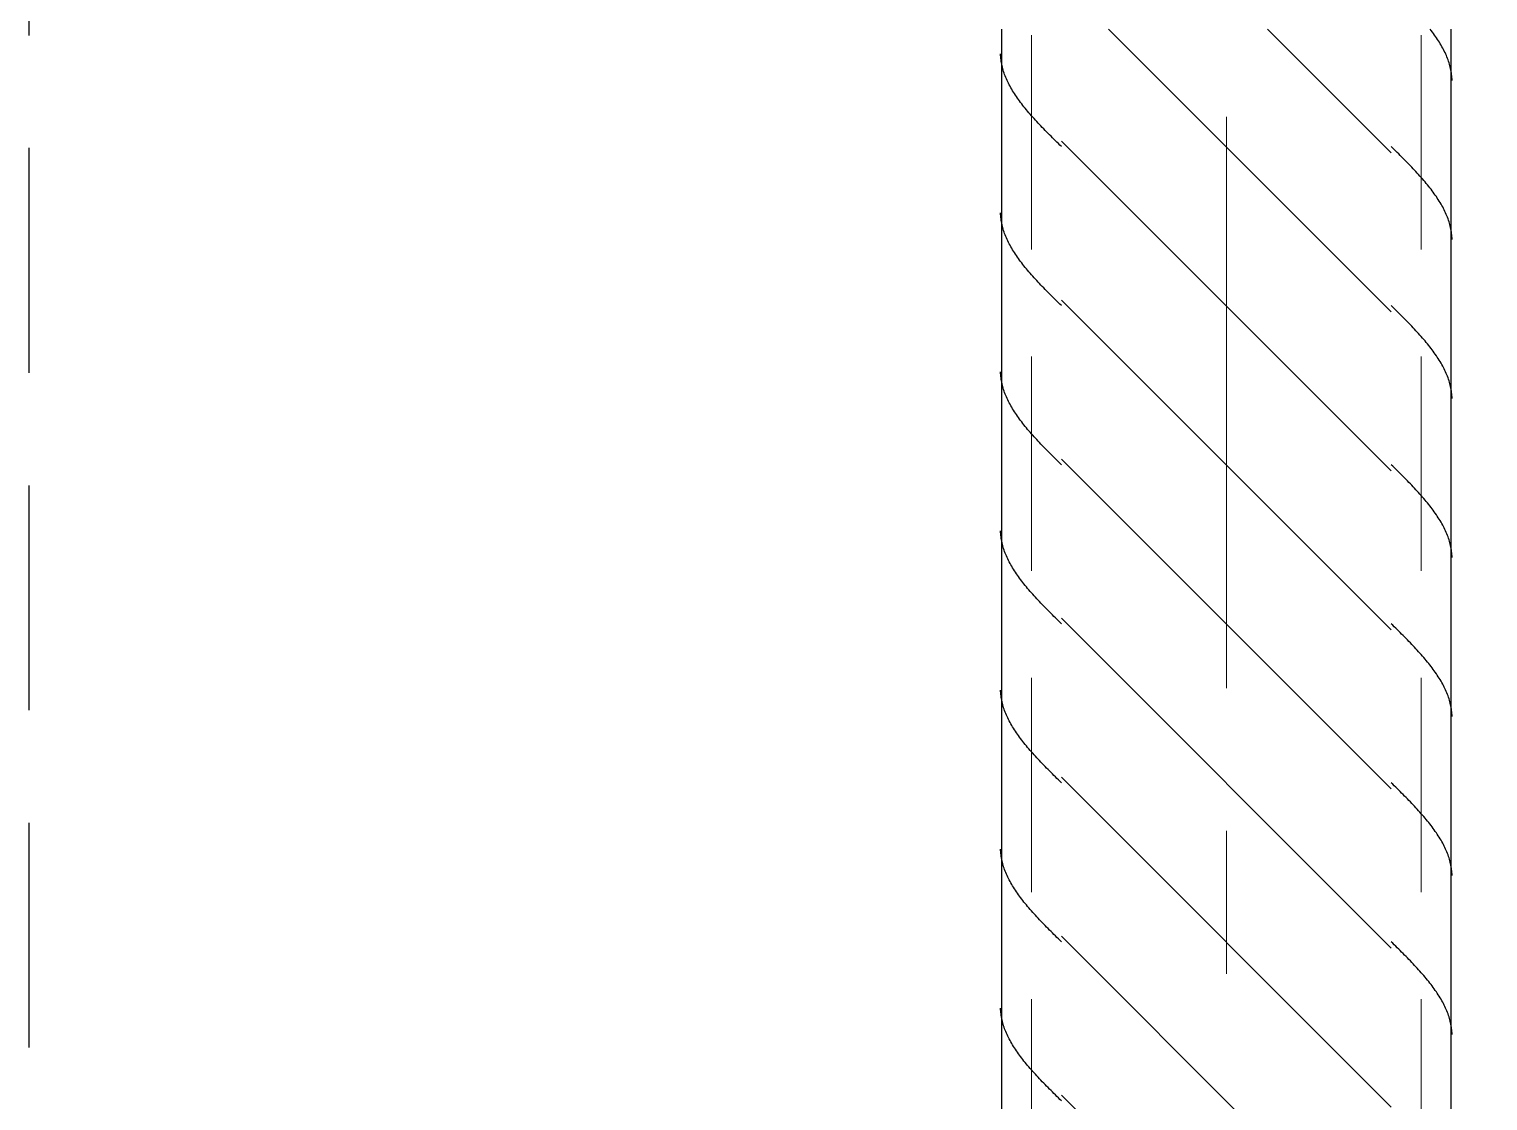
# Model space of a CAD drawing. Extents: x -58 to 5689, y 66 to 4123.
# Drawn here: x 443.3 to 540.6, y 2609 to 2680.5 of the extents above; entities that cross this region are included whole.
import ezdxf
from ezdxf.xclip import XClip

# ---------------------------------------------------------------- set-up
doc = ezdxf.new("R2010")
doc.units = 0
doc.header["$LTSCALE"] = 30
doc.header["$MEASUREMENT"] = 0
doc.header["$XCLIPFRAME"] = 0
for name, pattern in [("EJEF-F'$0$DASHED", [0.75, 0.5, -0.25]), ("EJEF-F'$0$Grid Line", [2.2225, 1.27, -0.3175, 0.3175, -0.3175]), ("EJEF-F'$0$RLE-PROYECCION", [0.71438, 0.47625, -0.23813])]:
    doc.linetypes.add(name, pattern=pattern)
doc.layers.get('0').update_dxf_attribs({"linetype": 'CONTINUOUS'})
doc.layers.add("EJEF-F'$0$CORTES", color=5, linetype='CONTINUOUS')
doc.layers.add("EJEF-F'$0$RLA-ACHURADO", color=30, linetype="EJEF-F'$0$RLE-PROYECCION", lineweight=15, transparency=0.7)
doc.layers.add("EJEF-F'$0$RLA-CONTORNO", color=30, linetype='CONTINUOUS', lineweight=25)
doc.layers.add("EJEF-F'$0$RLE-EJES-AUXILIAR", color=10, linetype="EJEF-F'$0$Grid Line", lineweight=15)

# ---------------------------------------------------------------- blocks, each defined once
blk = doc.blocks.new("EJEF-F'$0$RLA-COLUMNAS-CAJONES - P_M_ 300x300x20-306602-EJE F-F_")
at = {"layer": "EJEF-F'$0$RLA-ACHURADO"}
for p, q in [((-1629.816, -3.73), (-1629.816, 311)), ((-1603.816, -3.73), (-1603.816, 311))]:
    blk.add_line(p, q, dxfattribs=at)
blk = doc.blocks.new("EJEF-F'$0$FP_1-EJE F-F_")
at = {"layer": "EJEF-F'$0$RLA-CONTORNO"}
for p, q in [((-1603.146, 310.903), (-1603.222, 311)), ((-1603.073, 310.805), (-1603.146, 310.903)), ((-1603.001, 310.708), (-1603.073, 310.805)), ((-1602.93, 310.61), (-1603.001, 310.708)), ((-1602.862, 310.513), (-1602.93, 310.61)), ((-1602.795, 310.415), (-1602.862, 310.513)), ((-1602.73, 310.318), (-1602.795, 310.415)), ((-1601.816, 34.771), (-1601.816, 311)), ((-1602.666, 310.22), (-1602.73, 310.318)), ((-1602.605, 310.123), (-1602.666, 310.22)), ((-1602.545, 310.025), (-1602.605, 310.123)), ((-1602.488, 309.928), (-1602.545, 310.025)), ((-1602.432, 309.83), (-1602.488, 309.928)), ((-1602.379, 309.733), (-1602.432, 309.83)), ((-1602.327, 309.635), (-1602.379, 309.733)), ((-1602.278, 309.538), (-1602.327, 309.635)), ((-1602.23, 309.44), (-1602.278, 309.538)), ((-1602.185, 309.343), (-1602.23, 309.44)), ((-1602.142, 309.245), (-1602.185, 309.343)), ((-1602.101, 309.148), (-1602.142, 309.245)), ((-1602.062, 309.051), (-1602.101, 309.148)), ((-1602.026, 308.953), (-1602.062, 309.051)), ((-1601.992, 308.856), (-1602.026, 308.953)), ((-1601.96, 308.758), (-1601.992, 308.856)), ((-1601.93, 308.661), (-1601.96, 308.758)), ((-1601.903, 308.563), (-1601.93, 308.661)), ((-1601.878, 308.466), (-1601.903, 308.563)), ((-1601.855, 308.368), (-1601.878, 308.466)), ((-1601.835, 308.271), (-1601.855, 308.368)), ((-1601.817, 308.173), (-1601.835, 308.271)), ((-1601.801, 308.076), (-1601.817, 308.173)), ((-1601.788, 307.978), (-1601.801, 308.076)), ((-1601.777, 307.881), (-1601.788, 307.978)), ((-1601.769, 307.783), (-1601.777, 307.881)), ((-1601.763, 307.686), (-1601.769, 307.783)), ((-1601.759, 307.588), (-1601.763, 307.686)), ((-1605.716, 303.069), (-1605.816, 303.168)), ((-1605.617, 302.971), (-1605.716, 303.069)), ((-1605.517, 302.873), (-1605.617, 302.971)), ((-1605.418, 302.775), (-1605.517, 302.873)), ((-1605.319, 302.677), (-1605.418, 302.775)), ((-1605.22, 302.578), (-1605.319, 302.677)), ((-1605.122, 302.48), (-1605.22, 302.578)), ((-1605.024, 302.382), (-1605.122, 302.48)), ((-1604.927, 302.284), (-1605.024, 302.382)), ((-1604.83, 302.186), (-1604.927, 302.284)), ((-1604.734, 302.088), (-1604.83, 302.186)), ((-1604.638, 301.989), (-1604.734, 302.088)), ((-1604.543, 301.891), (-1604.638, 301.989)), ((-1604.449, 301.793), (-1604.543, 301.891)), ((-1604.355, 301.695), (-1604.449, 301.793)), ((-1604.263, 301.597), (-1604.355, 301.695)), ((-1604.171, 301.499), (-1604.263, 301.597)), ((-1604.081, 301.4), (-1604.171, 301.499)), ((-1603.991, 301.302), (-1604.081, 301.4)), ((-1603.903, 301.204), (-1603.991, 301.302)), ((-1603.816, 301.106), (-1603.903, 301.204)), ((-1603.73, 301.008), (-1603.816, 301.106)), ((-1603.645, 300.91), (-1603.73, 301.008)), ((-1603.561, 300.811), (-1603.645, 300.91)), ((-1603.479, 300.713), (-1603.561, 300.811)), ((-1603.398, 300.615), (-1603.479, 300.713)), ((-1603.319, 300.517), (-1603.398, 300.615)), ((-1603.241, 300.419), (-1603.319, 300.517)), ((-1603.165, 300.32), (-1603.241, 300.419)), ((-1603.091, 300.222), (-1603.165, 300.32)), ((-1603.018, 300.124), (-1603.091, 300.222)), ((-1602.946, 300.026), (-1603.018, 300.124)), ((-1602.877, 299.928), (-1602.946, 300.026)), ((-1602.809, 299.83), (-1602.877, 299.928)), ((-1602.743, 299.731), (-1602.809, 299.83)), ((-1602.679, 299.633), (-1602.743, 299.731)), ((-1602.617, 299.535), (-1602.679, 299.633)), ((-1602.556, 299.437), (-1602.617, 299.535)), ((-1602.498, 299.339), (-1602.556, 299.437)), ((-1602.442, 299.241), (-1602.498, 299.339)), ((-1602.387, 299.142), (-1602.442, 299.241)), ((-1602.335, 299.044), (-1602.387, 299.142)), ((-1602.285, 298.946), (-1602.335, 299.044)), ((-1602.237, 298.848), (-1602.285, 298.946)), ((-1602.191, 298.75), (-1602.237, 298.848)), ((-1602.147, 298.651), (-1602.191, 298.75)), ((-1602.106, 298.553), (-1602.147, 298.651)), ((-1602.067, 298.455), (-1602.106, 298.553)), ((-1602.03, 298.357), (-1602.067, 298.455)), ((-1601.995, 298.259), (-1602.03, 298.357)), ((-1601.963, 298.161), (-1601.995, 298.259)), ((-1601.932, 298.062), (-1601.963, 298.161)), ((-1601.905, 297.964), (-1601.932, 298.062)), ((-1601.879, 297.866), (-1601.905, 297.964)), ((-1601.856, 297.768), (-1601.879, 297.866)), ((-1601.836, 297.67), (-1601.856, 297.768)), ((-1601.817, 297.572), (-1601.836, 297.67)), ((-1601.802, 297.473), (-1601.817, 297.572)), ((-1601.788, 297.375), (-1601.802, 297.473)), ((-1601.777, 297.277), (-1601.788, 297.375)), ((-1601.769, 297.179), (-1601.777, 297.277)), ((-1601.763, 297.081), (-1601.769, 297.179)), ((-1601.759, 296.983), (-1601.763, 297.081)), ((-1605.716, 292.463), (-1605.816, 292.561)), ((-1605.617, 292.365), (-1605.716, 292.463)), ((-1605.517, 292.266), (-1605.617, 292.365)), ((-1605.418, 292.168), (-1605.517, 292.266)), ((-1605.319, 292.07), (-1605.418, 292.168)), ((-1605.22, 291.972), (-1605.319, 292.07)), ((-1605.122, 291.874), (-1605.22, 291.972)), ((-1605.024, 291.776), (-1605.122, 291.874)), ((-1604.927, 291.677), (-1605.024, 291.776)), ((-1604.83, 291.579), (-1604.927, 291.677)), ((-1604.734, 291.481), (-1604.83, 291.579)), ((-1604.638, 291.383), (-1604.734, 291.481)), ((-1604.543, 291.285), (-1604.638, 291.383)), ((-1604.449, 291.186), (-1604.543, 291.285)), ((-1604.355, 291.088), (-1604.449, 291.186)), ((-1604.263, 290.99), (-1604.355, 291.088)), ((-1604.171, 290.892), (-1604.263, 290.99)), ((-1604.081, 290.794), (-1604.171, 290.892)), ((-1603.991, 290.696), (-1604.081, 290.794)), ((-1603.903, 290.597), (-1603.991, 290.696)), ((-1603.816, 290.499), (-1603.903, 290.597)), ((-1603.73, 290.401), (-1603.816, 290.499)), ((-1603.645, 290.303), (-1603.73, 290.401)), ((-1603.561, 290.205), (-1603.645, 290.303)), ((-1603.479, 290.107), (-1603.561, 290.205)), ((-1603.398, 290.008), (-1603.479, 290.107)), ((-1603.319, 289.91), (-1603.398, 290.008)), ((-1603.241, 289.812), (-1603.319, 289.91)), ((-1603.165, 289.714), (-1603.241, 289.812)), ((-1603.091, 289.616), (-1603.165, 289.714)), ((-1603.018, 289.518), (-1603.091, 289.616)), ((-1602.946, 289.419), (-1603.018, 289.518)), ((-1602.877, 289.321), (-1602.946, 289.419)), ((-1602.809, 289.223), (-1602.877, 289.321)), ((-1602.743, 289.125), (-1602.809, 289.223)), ((-1602.679, 289.027), (-1602.743, 289.125)), ((-1602.617, 288.928), (-1602.679, 289.027)), ((-1602.556, 288.83), (-1602.617, 288.928)), ((-1602.498, 288.732), (-1602.556, 288.83)), ((-1602.442, 288.634), (-1602.498, 288.732)), ((-1602.387, 288.536), (-1602.442, 288.634)), ((-1602.335, 288.438), (-1602.387, 288.536)), ((-1602.285, 288.339), (-1602.335, 288.438)), ((-1602.237, 288.241), (-1602.285, 288.339)), ((-1602.191, 288.143), (-1602.237, 288.241)), ((-1602.147, 288.045), (-1602.191, 288.143)), ((-1602.106, 287.947), (-1602.147, 288.045)), ((-1602.067, 287.849), (-1602.106, 287.947)), ((-1602.03, 287.75), (-1602.067, 287.849)), ((-1601.995, 287.652), (-1602.03, 287.75)), ((-1601.963, 287.554), (-1601.995, 287.652)), ((-1601.932, 287.456), (-1601.963, 287.554)), ((-1601.905, 287.358), (-1601.932, 287.456)), ((-1601.879, 287.259), (-1601.905, 287.358)), ((-1601.856, 287.161), (-1601.879, 287.259)), ((-1601.836, 287.063), (-1601.856, 287.161)), ((-1601.817, 286.965), (-1601.836, 287.063)), ((-1601.802, 286.867), (-1601.817, 286.965)), ((-1601.788, 286.769), (-1601.802, 286.867)), ((-1601.777, 286.67), (-1601.788, 286.769)), ((-1601.769, 286.572), (-1601.777, 286.67)), ((-1601.763, 286.474), (-1601.769, 286.572)), ((-1601.759, 286.376), (-1601.763, 286.474)), ((-1605.716, 281.856), (-1605.816, 281.954)), ((-1605.617, 281.758), (-1605.716, 281.856)), ((-1605.517, 281.66), (-1605.617, 281.758)), ((-1605.418, 281.562), (-1605.517, 281.66)), ((-1605.319, 281.463), (-1605.418, 281.562)), ((-1605.22, 281.365), (-1605.319, 281.463)), ((-1605.122, 281.267), (-1605.22, 281.365)), ((-1605.024, 281.169), (-1605.122, 281.267)), ((-1604.927, 281.071), (-1605.024, 281.169)), ((-1604.83, 280.973), (-1604.927, 281.071)), ((-1604.734, 280.874), (-1604.83, 280.973)), ((-1604.638, 280.776), (-1604.734, 280.874)), ((-1604.543, 280.678), (-1604.638, 280.776)), ((-1604.449, 280.58), (-1604.543, 280.678)), ((-1604.355, 280.482), (-1604.449, 280.58)), ((-1604.263, 280.384), (-1604.355, 280.482)), ((-1604.171, 280.285), (-1604.263, 280.384)), ((-1604.081, 280.187), (-1604.171, 280.285)), ((-1603.991, 280.089), (-1604.081, 280.187)), ((-1603.903, 279.991), (-1603.991, 280.089)), ((-1603.816, 279.893), (-1603.903, 279.991)), ((-1603.73, 279.794), (-1603.816, 279.893)), ((-1603.645, 279.696), (-1603.73, 279.794)), ((-1603.561, 279.598), (-1603.645, 279.696)), ((-1603.479, 279.5), (-1603.561, 279.598)), ((-1603.398, 279.402), (-1603.479, 279.5)), ((-1603.319, 279.304), (-1603.398, 279.402)), ((-1603.241, 279.205), (-1603.319, 279.304)), ((-1603.165, 279.107), (-1603.241, 279.205)), ((-1603.091, 279.009), (-1603.165, 279.107)), ((-1603.018, 278.911), (-1603.091, 279.009)), ((-1602.946, 278.813), (-1603.018, 278.911)), ((-1602.877, 278.715), (-1602.946, 278.813)), ((-1602.809, 278.616), (-1602.877, 278.715)), ((-1602.743, 278.518), (-1602.809, 278.616)), ((-1602.679, 278.42), (-1602.743, 278.518)), ((-1602.617, 278.322), (-1602.679, 278.42)), ((-1602.556, 278.224), (-1602.617, 278.322)), ((-1602.498, 278.126), (-1602.556, 278.224)), ((-1602.442, 278.027), (-1602.498, 278.126)), ((-1602.387, 277.929), (-1602.442, 278.027)), ((-1602.335, 277.831), (-1602.387, 277.929)), ((-1602.285, 277.733), (-1602.335, 277.831)), ((-1602.237, 277.635), (-1602.285, 277.733)), ((-1602.191, 277.536), (-1602.237, 277.635)), ((-1602.147, 277.438), (-1602.191, 277.536)), ((-1602.106, 277.34), (-1602.147, 277.438)), ((-1602.067, 277.242), (-1602.106, 277.34)), ((-1602.03, 277.144), (-1602.067, 277.242)), ((-1601.995, 277.046), (-1602.03, 277.144)), ((-1601.963, 276.947), (-1601.995, 277.046)), ((-1601.932, 276.849), (-1601.963, 276.947)), ((-1601.905, 276.751), (-1601.932, 276.849)), ((-1601.879, 276.653), (-1601.905, 276.751)), ((-1601.856, 276.555), (-1601.879, 276.653)), ((-1601.836, 276.457), (-1601.856, 276.555)), ((-1601.817, 276.358), (-1601.836, 276.457)), ((-1601.802, 276.26), (-1601.817, 276.358)), ((-1601.788, 276.162), (-1601.802, 276.26)), ((-1601.777, 276.064), (-1601.788, 276.162)), ((-1601.769, 275.966), (-1601.777, 276.064)), ((-1601.763, 275.867), (-1601.769, 275.966)), ((-1601.759, 275.769), (-1601.763, 275.867)), ((-1605.716, 271.25), (-1605.816, 271.348)), ((-1605.617, 271.151), (-1605.716, 271.25)), ((-1605.517, 271.053), (-1605.617, 271.151)), ((-1605.418, 270.955), (-1605.517, 271.053)), ((-1605.319, 270.857), (-1605.418, 270.955)), ((-1605.22, 270.759), (-1605.319, 270.857)), ((-1605.122, 270.661), (-1605.22, 270.759)), ((-1605.024, 270.562), (-1605.122, 270.661)), ((-1604.927, 270.464), (-1605.024, 270.562)), ((-1604.83, 270.366), (-1604.927, 270.464)), ((-1604.734, 270.268), (-1604.83, 270.366)), ((-1604.638, 270.17), (-1604.734, 270.268)), ((-1604.543, 270.071), (-1604.638, 270.17)), ((-1604.449, 269.973), (-1604.543, 270.071)), ((-1604.355, 269.875), (-1604.449, 269.973)), ((-1604.263, 269.777), (-1604.355, 269.875)), ((-1604.171, 269.679), (-1604.263, 269.777)), ((-1604.081, 269.581), (-1604.171, 269.679)), ((-1603.991, 269.482), (-1604.081, 269.581)), ((-1603.903, 269.384), (-1603.991, 269.482)), ((-1603.816, 269.286), (-1603.903, 269.384)), ((-1603.73, 269.188), (-1603.816, 269.286)), ((-1603.645, 269.09), (-1603.73, 269.188)), ((-1603.561, 268.992), (-1603.645, 269.09)), ((-1603.479, 268.893), (-1603.561, 268.992)), ((-1603.398, 268.795), (-1603.479, 268.893)), ((-1603.319, 268.697), (-1603.398, 268.795)), ((-1603.241, 268.599), (-1603.319, 268.697)), ((-1603.165, 268.501), (-1603.241, 268.599)), ((-1603.091, 268.402), (-1603.165, 268.501)), ((-1603.018, 268.304), (-1603.091, 268.402)), ((-1602.946, 268.206), (-1603.018, 268.304)), ((-1602.877, 268.108), (-1602.946, 268.206)), ((-1602.809, 268.01), (-1602.877, 268.108)), ((-1602.743, 267.912), (-1602.809, 268.01)), ((-1602.679, 267.813), (-1602.743, 267.912)), ((-1602.617, 267.715), (-1602.679, 267.813)), ((-1602.556, 267.617), (-1602.617, 267.715)), ((-1602.498, 267.519), (-1602.556, 267.617)), ((-1602.442, 267.421), (-1602.498, 267.519)), ((-1602.387, 267.323), (-1602.442, 267.421)), ((-1602.335, 267.224), (-1602.387, 267.323)), ((-1602.285, 267.126), (-1602.335, 267.224)), ((-1602.237, 267.028), (-1602.285, 267.126)), ((-1602.191, 266.93), (-1602.237, 267.028)), ((-1602.147, 266.832), (-1602.191, 266.93)), ((-1602.106, 266.734), (-1602.147, 266.832)), ((-1602.067, 266.635), (-1602.106, 266.734)), ((-1602.03, 266.537), (-1602.067, 266.635)), ((-1601.995, 266.439), (-1602.03, 266.537)), ((-1601.963, 266.341), (-1601.995, 266.439)), ((-1601.932, 266.243), (-1601.963, 266.341)), ((-1601.905, 266.144), (-1601.932, 266.243)), ((-1601.879, 266.046), (-1601.905, 266.144)), ((-1601.856, 265.948), (-1601.879, 266.046)), ((-1601.836, 265.85), (-1601.856, 265.948)), ((-1601.817, 265.752), (-1601.836, 265.85)), ((-1601.802, 265.654), (-1601.817, 265.752)), ((-1601.788, 265.555), (-1601.802, 265.654)), ((-1601.777, 265.457), (-1601.788, 265.555)), ((-1601.769, 265.359), (-1601.777, 265.457)), ((-1601.763, 265.261), (-1601.769, 265.359)), ((-1601.759, 265.163), (-1601.763, 265.261)), ((-1605.716, 260.643), (-1605.816, 260.741)), ((-1605.617, 260.545), (-1605.716, 260.643)), ((-1605.517, 260.447), (-1605.617, 260.545)), ((-1605.418, 260.348), (-1605.517, 260.447)), ((-1605.319, 260.25), (-1605.418, 260.348)), ((-1605.22, 260.152), (-1605.319, 260.25)), ((-1605.122, 260.054), (-1605.22, 260.152)), ((-1605.024, 259.956), (-1605.122, 260.054)), ((-1604.927, 259.858), (-1605.024, 259.956)), ((-1604.83, 259.759), (-1604.927, 259.858)), ((-1604.734, 259.661), (-1604.83, 259.759)), ((-1604.638, 259.563), (-1604.734, 259.661)), ((-1604.543, 259.465), (-1604.638, 259.563)), ((-1604.449, 259.367), (-1604.543, 259.465)), ((-1604.355, 259.269), (-1604.449, 259.367)), ((-1604.263, 259.17), (-1604.355, 259.269)), ((-1604.171, 259.072), (-1604.263, 259.17)), ((-1604.081, 258.974), (-1604.171, 259.072)), ((-1603.991, 258.876), (-1604.081, 258.974)), ((-1603.903, 258.778), (-1603.991, 258.876)), ((-1603.816, 258.679), (-1603.903, 258.778)), ((-1603.73, 258.581), (-1603.816, 258.679)), ((-1603.645, 258.483), (-1603.73, 258.581)), ((-1603.561, 258.385), (-1603.645, 258.483)), ((-1603.479, 258.287), (-1603.561, 258.385)), ((-1603.398, 258.189), (-1603.479, 258.287)), ((-1603.319, 258.09), (-1603.398, 258.189)), ((-1603.241, 257.992), (-1603.319, 258.09)), ((-1603.165, 257.894), (-1603.241, 257.992)), ((-1603.091, 257.796), (-1603.165, 257.894)), ((-1603.018, 257.698), (-1603.091, 257.796)), ((-1602.946, 257.6), (-1603.018, 257.698)), ((-1602.877, 257.501), (-1602.946, 257.6)), ((-1602.809, 257.403), (-1602.877, 257.501)), ((-1602.743, 257.305), (-1602.809, 257.403)), ((-1602.679, 257.207), (-1602.743, 257.305)), ((-1602.617, 257.109), (-1602.679, 257.207)), ((-1602.556, 257.01), (-1602.617, 257.109)), ((-1602.498, 256.912), (-1602.556, 257.01)), ((-1602.442, 256.814), (-1602.498, 256.912)), ((-1602.387, 256.716), (-1602.442, 256.814)), ((-1602.335, 256.618), (-1602.387, 256.716)), ((-1602.285, 256.52), (-1602.335, 256.618)), ((-1602.237, 256.421), (-1602.285, 256.52)), ((-1602.191, 256.323), (-1602.237, 256.421)), ((-1602.147, 256.225), (-1602.191, 256.323)), ((-1602.106, 256.127), (-1602.147, 256.225)), ((-1602.067, 256.029), (-1602.106, 256.127)), ((-1602.03, 255.931), (-1602.067, 256.029)), ((-1601.995, 255.832), (-1602.03, 255.931)), ((-1601.963, 255.734), (-1601.995, 255.832)), ((-1601.932, 255.636), (-1601.963, 255.734)), ((-1601.905, 255.538), (-1601.932, 255.636)), ((-1601.879, 255.44), (-1601.905, 255.538)), ((-1601.856, 255.342), (-1601.879, 255.44)), ((-1601.836, 255.243), (-1601.856, 255.342)), ((-1601.817, 255.145), (-1601.836, 255.243)), ((-1601.802, 255.047), (-1601.817, 255.145)), ((-1601.788, 254.949), (-1601.802, 255.047)), ((-1601.777, 254.851), (-1601.788, 254.949)), ((-1601.769, 254.752), (-1601.777, 254.851)), ((-1601.763, 254.654), (-1601.769, 254.752)), ((-1601.759, 254.556), (-1601.763, 254.654)), ((-1605.716, 250.036), (-1605.816, 250.135)), ((-1605.617, 249.938), (-1605.716, 250.036)), ((-1605.517, 249.84), (-1605.617, 249.938)), ((-1605.418, 249.742), (-1605.517, 249.84)), ((-1605.319, 249.644), (-1605.418, 249.742)), ((-1605.22, 249.545), (-1605.319, 249.644)), ((-1605.122, 249.447), (-1605.22, 249.545)), ((-1605.024, 249.349), (-1605.122, 249.447)), ((-1604.927, 249.251), (-1605.024, 249.349)), ((-1604.83, 249.153), (-1604.927, 249.251)), ((-1604.734, 249.055), (-1604.83, 249.153)), ((-1604.638, 248.956), (-1604.734, 249.055)), ((-1604.543, 248.858), (-1604.638, 248.956)), ((-1604.449, 248.76), (-1604.543, 248.858)), ((-1604.355, 248.662), (-1604.449, 248.76)), ((-1604.263, 248.564), (-1604.355, 248.662)), ((-1604.171, 248.466), (-1604.263, 248.564)), ((-1604.081, 248.367), (-1604.171, 248.466)), ((-1603.991, 248.269), (-1604.081, 248.367)), ((-1603.903, 248.171), (-1603.991, 248.269)), ((-1603.816, 248.073), (-1603.903, 248.171)), ((-1603.73, 247.975), (-1603.816, 248.073)), ((-1603.645, 247.877), (-1603.73, 247.975)), ((-1603.561, 247.778), (-1603.645, 247.877)), ((-1603.479, 247.68), (-1603.561, 247.778)), ((-1603.398, 247.582), (-1603.479, 247.68)), ((-1603.319, 247.484), (-1603.398, 247.582)), ((-1603.241, 247.386), (-1603.319, 247.484)), ((-1603.165, 247.287), (-1603.241, 247.386)), ((-1603.091, 247.189), (-1603.165, 247.287)), ((-1603.018, 247.091), (-1603.091, 247.189)), ((-1602.946, 246.993), (-1603.018, 247.091)), ((-1602.877, 246.895), (-1602.946, 246.993)), ((-1602.809, 246.797), (-1602.877, 246.895)), ((-1602.743, 246.698), (-1602.809, 246.797)), ((-1602.679, 246.6), (-1602.743, 246.698)), ((-1602.617, 246.502), (-1602.679, 246.6)), ((-1602.556, 246.404), (-1602.617, 246.502)), ((-1602.498, 246.306), (-1602.556, 246.404)), ((-1602.442, 246.208), (-1602.498, 246.306)), ((-1602.387, 246.109), (-1602.442, 246.208)), ((-1602.335, 246.011), (-1602.387, 246.109)), ((-1602.285, 245.913), (-1602.335, 246.011)), ((-1602.237, 245.815), (-1602.285, 245.913)), ((-1602.191, 245.717), (-1602.237, 245.815)), ((-1602.147, 245.618), (-1602.191, 245.717)), ((-1602.106, 245.52), (-1602.147, 245.618)), ((-1602.067, 245.422), (-1602.106, 245.52)), ((-1602.03, 245.324), (-1602.067, 245.422)), ((-1601.995, 245.226), (-1602.03, 245.324)), ((-1601.963, 245.128), (-1601.995, 245.226)), ((-1601.932, 245.029), (-1601.963, 245.128)), ((-1601.905, 244.931), (-1601.932, 245.029)), ((-1601.879, 244.833), (-1601.905, 244.931)), ((-1601.856, 244.735), (-1601.879, 244.833)), ((-1601.836, 244.637), (-1601.856, 244.735)), ((-1601.817, 244.539), (-1601.836, 244.637)), ((-1601.802, 244.44), (-1601.817, 244.539)), ((-1601.788, 244.342), (-1601.802, 244.44)), ((-1601.777, 244.244), (-1601.788, 244.342)), ((-1601.769, 244.146), (-1601.777, 244.244)), ((-1601.763, 244.048), (-1601.769, 244.146)), ((-1601.759, 243.95), (-1601.763, 244.048))]:
    blk.add_line(p, q, dxfattribs=at)
blk = doc.blocks.new("EJEF-F'$0$FP_2-EJE F-F_")
at = {"layer": "EJEF-F'$0$RLA-CONTORNO"}
for p, q in [((-1631.816, 311), (-1631.816, -3.73)), ((-1631.869, 309.255), (-1631.873, 309.353)), ((-1631.863, 309.157), (-1631.869, 309.255)), ((-1631.855, 309.059), (-1631.863, 309.157)), ((-1631.844, 308.961), (-1631.855, 309.059)), ((-1631.83, 308.862), (-1631.844, 308.961)), ((-1631.814, 308.764), (-1631.83, 308.862)), ((-1631.796, 308.666), (-1631.814, 308.764)), ((-1631.776, 308.568), (-1631.796, 308.666)), ((-1631.753, 308.47), (-1631.776, 308.568)), ((-1631.727, 308.372), (-1631.753, 308.47)), ((-1631.699, 308.273), (-1631.727, 308.372)), ((-1631.669, 308.175), (-1631.699, 308.273)), ((-1631.637, 308.077), (-1631.669, 308.175)), ((-1631.602, 307.979), (-1631.637, 308.077)), ((-1631.565, 307.881), (-1631.602, 307.979)), ((-1631.526, 307.783), (-1631.565, 307.881)), ((-1631.485, 307.684), (-1631.526, 307.783)), ((-1631.441, 307.586), (-1631.485, 307.684)), ((-1631.395, 307.488), (-1631.441, 307.586)), ((-1631.347, 307.39), (-1631.395, 307.488)), ((-1631.297, 307.292), (-1631.347, 307.39)), ((-1631.245, 307.194), (-1631.297, 307.292)), ((-1631.19, 307.095), (-1631.245, 307.194)), ((-1631.134, 306.997), (-1631.19, 307.095)), ((-1631.076, 306.899), (-1631.134, 306.997)), ((-1631.015, 306.801), (-1631.076, 306.899)), ((-1630.953, 306.703), (-1631.015, 306.801)), ((-1630.889, 306.604), (-1630.953, 306.703)), ((-1630.823, 306.506), (-1630.889, 306.604)), ((-1630.755, 306.408), (-1630.823, 306.506)), ((-1630.686, 306.31), (-1630.755, 306.408)), ((-1630.614, 306.212), (-1630.686, 306.31)), ((-1630.541, 306.114), (-1630.614, 306.212)), ((-1630.467, 306.015), (-1630.541, 306.114)), ((-1630.39, 305.917), (-1630.467, 306.015)), ((-1630.313, 305.819), (-1630.39, 305.917)), ((-1630.233, 305.721), (-1630.313, 305.819)), ((-1630.153, 305.623), (-1630.233, 305.721)), ((-1630.071, 305.525), (-1630.153, 305.623)), ((-1629.987, 305.426), (-1630.071, 305.525)), ((-1629.902, 305.328), (-1629.987, 305.426)), ((-1629.816, 305.23), (-1629.902, 305.328)), ((-1629.729, 305.132), (-1629.816, 305.23)), ((-1629.641, 305.034), (-1629.729, 305.132)), ((-1629.551, 304.936), (-1629.641, 305.034)), ((-1629.46, 304.837), (-1629.551, 304.936)), ((-1629.369, 304.739), (-1629.46, 304.837)), ((-1629.276, 304.641), (-1629.369, 304.739)), ((-1629.183, 304.543), (-1629.276, 304.641)), ((-1629.089, 304.445), (-1629.183, 304.543)), ((-1628.994, 304.346), (-1629.089, 304.445)), ((-1628.898, 304.248), (-1628.994, 304.346)), ((-1628.802, 304.15), (-1628.898, 304.248)), ((-1628.705, 304.052), (-1628.802, 304.15)), ((-1628.608, 303.954), (-1628.705, 304.052)), ((-1628.51, 303.856), (-1628.608, 303.954)), ((-1628.411, 303.757), (-1628.51, 303.856)), ((-1628.313, 303.659), (-1628.411, 303.757)), ((-1628.214, 303.561), (-1628.313, 303.659)), ((-1628.114, 303.463), (-1628.214, 303.561)), ((-1628.015, 303.365), (-1628.114, 303.463)), ((-1627.916, 303.267), (-1628.015, 303.365)), ((-1627.816, 303.168), (-1627.916, 303.267)), ((-1631.869, 298.649), (-1631.873, 298.747)), ((-1631.863, 298.55), (-1631.869, 298.649)), ((-1631.855, 298.452), (-1631.863, 298.55)), ((-1631.844, 298.354), (-1631.855, 298.452)), ((-1631.83, 298.256), (-1631.844, 298.354)), ((-1631.814, 298.158), (-1631.83, 298.256)), ((-1631.796, 298.06), (-1631.814, 298.158)), ((-1631.776, 297.961), (-1631.796, 298.06)), ((-1631.753, 297.863), (-1631.776, 297.961)), ((-1631.727, 297.765), (-1631.753, 297.863)), ((-1631.699, 297.667), (-1631.727, 297.765)), ((-1631.669, 297.569), (-1631.699, 297.667)), ((-1631.637, 297.47), (-1631.669, 297.569)), ((-1631.602, 297.372), (-1631.637, 297.47)), ((-1631.565, 297.274), (-1631.602, 297.372)), ((-1631.526, 297.176), (-1631.565, 297.274)), ((-1631.485, 297.078), (-1631.526, 297.176)), ((-1631.441, 296.98), (-1631.485, 297.078)), ((-1631.395, 296.881), (-1631.441, 296.98)), ((-1631.347, 296.783), (-1631.395, 296.881)), ((-1631.297, 296.685), (-1631.347, 296.783)), ((-1631.245, 296.587), (-1631.297, 296.685)), ((-1631.19, 296.489), (-1631.245, 296.587)), ((-1631.134, 296.391), (-1631.19, 296.489)), ((-1631.076, 296.292), (-1631.134, 296.391)), ((-1631.015, 296.194), (-1631.076, 296.292)), ((-1630.953, 296.096), (-1631.015, 296.194)), ((-1630.889, 295.998), (-1630.953, 296.096)), ((-1630.823, 295.9), (-1630.889, 295.998)), ((-1630.755, 295.802), (-1630.823, 295.9)), ((-1630.686, 295.703), (-1630.755, 295.802)), ((-1630.614, 295.605), (-1630.686, 295.703)), ((-1630.541, 295.507), (-1630.614, 295.605)), ((-1630.467, 295.409), (-1630.541, 295.507)), ((-1630.39, 295.311), (-1630.467, 295.409)), ((-1630.313, 295.212), (-1630.39, 295.311)), ((-1630.233, 295.114), (-1630.313, 295.212)), ((-1630.153, 295.016), (-1630.233, 295.114)), ((-1630.071, 294.918), (-1630.153, 295.016)), ((-1629.987, 294.82), (-1630.071, 294.918)), ((-1629.902, 294.722), (-1629.987, 294.82)), ((-1629.816, 294.623), (-1629.902, 294.722)), ((-1629.729, 294.525), (-1629.816, 294.623)), ((-1629.641, 294.427), (-1629.729, 294.525)), ((-1629.551, 294.329), (-1629.641, 294.427)), ((-1629.46, 294.231), (-1629.551, 294.329)), ((-1629.369, 294.133), (-1629.46, 294.231)), ((-1629.276, 294.034), (-1629.369, 294.133)), ((-1629.183, 293.936), (-1629.276, 294.034)), ((-1629.089, 293.838), (-1629.183, 293.936)), ((-1628.994, 293.74), (-1629.089, 293.838)), ((-1628.898, 293.642), (-1628.994, 293.74)), ((-1628.802, 293.544), (-1628.898, 293.642)), ((-1628.705, 293.445), (-1628.802, 293.544)), ((-1628.608, 293.347), (-1628.705, 293.445)), ((-1628.51, 293.249), (-1628.608, 293.347)), ((-1628.411, 293.151), (-1628.51, 293.249)), ((-1628.313, 293.053), (-1628.411, 293.151)), ((-1628.214, 292.954), (-1628.313, 293.053)), ((-1628.114, 292.856), (-1628.214, 292.954)), ((-1628.015, 292.758), (-1628.114, 292.856)), ((-1627.916, 292.66), (-1628.015, 292.758)), ((-1627.816, 292.562), (-1627.916, 292.66)), ((-1631.869, 288.042), (-1631.873, 288.14)), ((-1631.863, 287.944), (-1631.869, 288.042)), ((-1631.855, 287.846), (-1631.863, 287.944)), ((-1631.844, 287.747), (-1631.855, 287.846)), ((-1631.83, 287.649), (-1631.844, 287.747)), ((-1631.814, 287.551), (-1631.83, 287.649)), ((-1631.796, 287.453), (-1631.814, 287.551)), ((-1631.776, 287.355), (-1631.796, 287.453)), ((-1631.753, 287.257), (-1631.776, 287.355)), ((-1631.727, 287.158), (-1631.753, 287.257)), ((-1631.699, 287.06), (-1631.727, 287.158)), ((-1631.669, 286.962), (-1631.699, 287.06)), ((-1631.637, 286.864), (-1631.669, 286.962)), ((-1631.602, 286.766), (-1631.637, 286.864)), ((-1631.565, 286.668), (-1631.602, 286.766)), ((-1631.526, 286.569), (-1631.565, 286.668)), ((-1631.485, 286.471), (-1631.526, 286.569)), ((-1631.441, 286.373), (-1631.485, 286.471)), ((-1631.395, 286.275), (-1631.441, 286.373)), ((-1631.347, 286.177), (-1631.395, 286.275)), ((-1631.297, 286.078), (-1631.347, 286.177)), ((-1631.245, 285.98), (-1631.297, 286.078)), ((-1631.19, 285.882), (-1631.245, 285.98)), ((-1631.134, 285.784), (-1631.19, 285.882)), ((-1631.076, 285.686), (-1631.134, 285.784)), ((-1631.015, 285.588), (-1631.076, 285.686)), ((-1630.953, 285.489), (-1631.015, 285.588)), ((-1630.889, 285.391), (-1630.953, 285.489)), ((-1630.823, 285.293), (-1630.889, 285.391)), ((-1630.755, 285.195), (-1630.823, 285.293)), ((-1630.686, 285.097), (-1630.755, 285.195)), ((-1630.614, 284.999), (-1630.686, 285.097)), ((-1630.541, 284.9), (-1630.614, 284.999)), ((-1630.467, 284.802), (-1630.541, 284.9)), ((-1630.39, 284.704), (-1630.467, 284.802)), ((-1630.313, 284.606), (-1630.39, 284.704)), ((-1630.233, 284.508), (-1630.313, 284.606)), ((-1630.153, 284.41), (-1630.233, 284.508)), ((-1630.071, 284.311), (-1630.153, 284.41)), ((-1629.987, 284.213), (-1630.071, 284.311)), ((-1629.902, 284.115), (-1629.987, 284.213)), ((-1629.816, 284.017), (-1629.902, 284.115)), ((-1629.729, 283.919), (-1629.816, 284.017)), ((-1629.641, 283.82), (-1629.729, 283.919)), ((-1629.551, 283.722), (-1629.641, 283.82)), ((-1629.46, 283.624), (-1629.551, 283.722)), ((-1629.369, 283.526), (-1629.46, 283.624)), ((-1629.276, 283.428), (-1629.369, 283.526)), ((-1629.183, 283.33), (-1629.276, 283.428)), ((-1629.089, 283.231), (-1629.183, 283.33)), ((-1628.994, 283.133), (-1629.089, 283.231)), ((-1628.898, 283.035), (-1628.994, 283.133)), ((-1628.802, 282.937), (-1628.898, 283.035)), ((-1628.705, 282.839), (-1628.802, 282.937)), ((-1628.608, 282.741), (-1628.705, 282.839)), ((-1628.51, 282.642), (-1628.608, 282.741)), ((-1628.411, 282.544), (-1628.51, 282.642)), ((-1628.313, 282.446), (-1628.411, 282.544)), ((-1628.214, 282.348), (-1628.313, 282.446)), ((-1628.114, 282.25), (-1628.214, 282.348)), ((-1628.015, 282.152), (-1628.114, 282.25)), ((-1627.916, 282.053), (-1628.015, 282.152)), ((-1627.816, 281.955), (-1627.916, 282.053)), ((-1631.869, 277.435), (-1631.873, 277.534)), ((-1631.863, 277.337), (-1631.869, 277.435)), ((-1631.855, 277.239), (-1631.863, 277.337)), ((-1631.844, 277.141), (-1631.855, 277.239)), ((-1631.83, 277.043), (-1631.844, 277.141)), ((-1631.814, 276.945), (-1631.83, 277.043)), ((-1631.796, 276.846), (-1631.814, 276.945)), ((-1631.776, 276.748), (-1631.796, 276.846)), ((-1631.753, 276.65), (-1631.776, 276.748)), ((-1631.727, 276.552), (-1631.753, 276.65)), ((-1631.699, 276.454), (-1631.727, 276.552)), ((-1631.669, 276.355), (-1631.699, 276.454)), ((-1631.637, 276.257), (-1631.669, 276.355)), ((-1631.602, 276.159), (-1631.637, 276.257)), ((-1631.565, 276.061), (-1631.602, 276.159)), ((-1631.526, 275.963), (-1631.565, 276.061)), ((-1631.485, 275.865), (-1631.526, 275.963)), ((-1631.441, 275.766), (-1631.485, 275.865)), ((-1631.395, 275.668), (-1631.441, 275.766)), ((-1631.347, 275.57), (-1631.395, 275.668)), ((-1631.297, 275.472), (-1631.347, 275.57)), ((-1631.245, 275.374), (-1631.297, 275.472)), ((-1631.19, 275.276), (-1631.245, 275.374)), ((-1631.134, 275.177), (-1631.19, 275.276)), ((-1631.076, 275.079), (-1631.134, 275.177)), ((-1631.015, 274.981), (-1631.076, 275.079)), ((-1630.953, 274.883), (-1631.015, 274.981)), ((-1630.889, 274.785), (-1630.953, 274.883)), ((-1630.823, 274.686), (-1630.889, 274.785)), ((-1630.755, 274.588), (-1630.823, 274.686)), ((-1630.686, 274.49), (-1630.755, 274.588)), ((-1630.614, 274.392), (-1630.686, 274.49)), ((-1630.541, 274.294), (-1630.614, 274.392)), ((-1630.467, 274.196), (-1630.541, 274.294)), ((-1630.39, 274.097), (-1630.467, 274.196)), ((-1630.313, 273.999), (-1630.39, 274.097)), ((-1630.233, 273.901), (-1630.313, 273.999)), ((-1630.153, 273.803), (-1630.233, 273.901)), ((-1630.071, 273.705), (-1630.153, 273.803)), ((-1629.987, 273.607), (-1630.071, 273.705)), ((-1629.902, 273.508), (-1629.987, 273.607)), ((-1629.816, 273.41), (-1629.902, 273.508)), ((-1629.729, 273.312), (-1629.816, 273.41)), ((-1629.641, 273.214), (-1629.729, 273.312)), ((-1629.551, 273.116), (-1629.641, 273.214)), ((-1629.46, 273.018), (-1629.551, 273.116)), ((-1629.369, 272.919), (-1629.46, 273.018)), ((-1629.276, 272.821), (-1629.369, 272.919)), ((-1629.183, 272.723), (-1629.276, 272.821)), ((-1629.089, 272.625), (-1629.183, 272.723)), ((-1628.994, 272.527), (-1629.089, 272.625)), ((-1628.898, 272.428), (-1628.994, 272.527)), ((-1628.802, 272.33), (-1628.898, 272.428)), ((-1628.705, 272.232), (-1628.802, 272.33)), ((-1628.608, 272.134), (-1628.705, 272.232)), ((-1628.51, 272.036), (-1628.608, 272.134)), ((-1628.411, 271.938), (-1628.51, 272.036)), ((-1628.313, 271.839), (-1628.411, 271.938)), ((-1628.214, 271.741), (-1628.313, 271.839)), ((-1628.114, 271.643), (-1628.214, 271.741)), ((-1628.015, 271.545), (-1628.114, 271.643)), ((-1627.916, 271.447), (-1628.015, 271.545)), ((-1627.816, 271.349), (-1627.916, 271.447)), ((-1631.869, 266.829), (-1631.873, 266.927)), ((-1631.863, 266.731), (-1631.869, 266.829)), ((-1631.855, 266.632), (-1631.863, 266.731)), ((-1631.844, 266.534), (-1631.855, 266.632)), ((-1631.83, 266.436), (-1631.844, 266.534)), ((-1631.814, 266.338), (-1631.83, 266.436)), ((-1631.796, 266.24), (-1631.814, 266.338)), ((-1631.776, 266.142), (-1631.796, 266.24)), ((-1631.753, 266.043), (-1631.776, 266.142)), ((-1631.727, 265.945), (-1631.753, 266.043)), ((-1631.699, 265.847), (-1631.727, 265.945)), ((-1631.669, 265.749), (-1631.699, 265.847)), ((-1631.637, 265.651), (-1631.669, 265.749)), ((-1631.602, 265.553), (-1631.637, 265.651)), ((-1631.565, 265.454), (-1631.602, 265.553)), ((-1631.526, 265.356), (-1631.565, 265.454)), ((-1631.485, 265.258), (-1631.526, 265.356)), ((-1631.441, 265.16), (-1631.485, 265.258)), ((-1631.395, 265.062), (-1631.441, 265.16)), ((-1631.347, 264.963), (-1631.395, 265.062)), ((-1631.297, 264.865), (-1631.347, 264.963)), ((-1631.245, 264.767), (-1631.297, 264.865)), ((-1631.19, 264.669), (-1631.245, 264.767)), ((-1631.134, 264.571), (-1631.19, 264.669)), ((-1631.076, 264.473), (-1631.134, 264.571)), ((-1631.015, 264.374), (-1631.076, 264.473)), ((-1630.953, 264.276), (-1631.015, 264.374)), ((-1630.889, 264.178), (-1630.953, 264.276)), ((-1630.823, 264.08), (-1630.889, 264.178)), ((-1630.755, 263.982), (-1630.823, 264.08)), ((-1630.686, 263.884), (-1630.755, 263.982)), ((-1630.614, 263.785), (-1630.686, 263.884)), ((-1630.541, 263.687), (-1630.614, 263.785)), ((-1630.467, 263.589), (-1630.541, 263.687)), ((-1630.39, 263.491), (-1630.467, 263.589)), ((-1630.313, 263.393), (-1630.39, 263.491)), ((-1630.233, 263.294), (-1630.313, 263.393)), ((-1630.153, 263.196), (-1630.233, 263.294)), ((-1630.071, 263.098), (-1630.153, 263.196)), ((-1629.987, 263), (-1630.071, 263.098)), ((-1629.902, 262.902), (-1629.987, 263)), ((-1629.816, 262.804), (-1629.902, 262.902)), ((-1629.729, 262.705), (-1629.816, 262.804)), ((-1629.641, 262.607), (-1629.729, 262.705)), ((-1629.551, 262.509), (-1629.641, 262.607)), ((-1629.46, 262.411), (-1629.551, 262.509)), ((-1629.369, 262.313), (-1629.46, 262.411)), ((-1629.276, 262.215), (-1629.369, 262.313)), ((-1629.183, 262.116), (-1629.276, 262.215)), ((-1629.089, 262.018), (-1629.183, 262.116)), ((-1628.994, 261.92), (-1629.089, 262.018)), ((-1628.898, 261.822), (-1628.994, 261.92)), ((-1628.802, 261.724), (-1628.898, 261.822)), ((-1628.705, 261.626), (-1628.802, 261.724)), ((-1628.608, 261.527), (-1628.705, 261.626)), ((-1628.51, 261.429), (-1628.608, 261.527)), ((-1628.411, 261.331), (-1628.51, 261.429)), ((-1628.313, 261.233), (-1628.411, 261.331)), ((-1628.214, 261.135), (-1628.313, 261.233)), ((-1628.114, 261.036), (-1628.214, 261.135)), ((-1628.015, 260.938), (-1628.114, 261.036)), ((-1627.916, 260.84), (-1628.015, 260.938)), ((-1627.816, 260.742), (-1627.916, 260.84)), ((-1631.869, 256.222), (-1631.873, 256.32)), ((-1631.863, 256.124), (-1631.869, 256.222)), ((-1631.855, 256.026), (-1631.863, 256.124)), ((-1631.844, 255.928), (-1631.855, 256.026)), ((-1631.83, 255.829), (-1631.844, 255.928)), ((-1631.814, 255.731), (-1631.83, 255.829)), ((-1631.796, 255.633), (-1631.814, 255.731)), ((-1631.776, 255.535), (-1631.796, 255.633)), ((-1631.753, 255.437), (-1631.776, 255.535)), ((-1631.727, 255.339), (-1631.753, 255.437)), ((-1631.699, 255.24), (-1631.727, 255.339)), ((-1631.669, 255.142), (-1631.699, 255.24)), ((-1631.637, 255.044), (-1631.669, 255.142)), ((-1631.602, 254.946), (-1631.637, 255.044)), ((-1631.565, 254.848), (-1631.602, 254.946)), ((-1631.526, 254.75), (-1631.565, 254.848)), ((-1631.485, 254.651), (-1631.526, 254.75)), ((-1631.441, 254.553), (-1631.485, 254.651)), ((-1631.395, 254.455), (-1631.441, 254.553)), ((-1631.347, 254.357), (-1631.395, 254.455)), ((-1631.297, 254.259), (-1631.347, 254.357)), ((-1631.245, 254.161), (-1631.297, 254.259)), ((-1631.19, 254.062), (-1631.245, 254.161)), ((-1631.134, 253.964), (-1631.19, 254.062)), ((-1631.076, 253.866), (-1631.134, 253.964)), ((-1631.015, 253.768), (-1631.076, 253.866)), ((-1630.953, 253.67), (-1631.015, 253.768)), ((-1630.889, 253.571), (-1630.953, 253.67)), ((-1630.823, 253.473), (-1630.889, 253.571)), ((-1630.755, 253.375), (-1630.823, 253.473)), ((-1630.686, 253.277), (-1630.755, 253.375)), ((-1630.614, 253.179), (-1630.686, 253.277)), ((-1630.541, 253.081), (-1630.614, 253.179)), ((-1630.467, 252.982), (-1630.541, 253.081)), ((-1630.39, 252.884), (-1630.467, 252.982)), ((-1630.313, 252.786), (-1630.39, 252.884)), ((-1630.233, 252.688), (-1630.313, 252.786)), ((-1630.153, 252.59), (-1630.233, 252.688)), ((-1630.071, 252.492), (-1630.153, 252.59)), ((-1629.987, 252.393), (-1630.071, 252.492)), ((-1629.902, 252.295), (-1629.987, 252.393)), ((-1629.816, 252.197), (-1629.902, 252.295)), ((-1629.729, 252.099), (-1629.816, 252.197)), ((-1629.641, 252.001), (-1629.729, 252.099)), ((-1629.551, 251.902), (-1629.641, 252.001)), ((-1629.46, 251.804), (-1629.551, 251.902)), ((-1629.369, 251.706), (-1629.46, 251.804)), ((-1629.276, 251.608), (-1629.369, 251.706)), ((-1629.183, 251.51), (-1629.276, 251.608)), ((-1629.089, 251.412), (-1629.183, 251.51)), ((-1628.994, 251.313), (-1629.089, 251.412)), ((-1628.898, 251.215), (-1628.994, 251.313)), ((-1628.802, 251.117), (-1628.898, 251.215)), ((-1628.705, 251.019), (-1628.802, 251.117)), ((-1628.608, 250.921), (-1628.705, 251.019)), ((-1628.51, 250.823), (-1628.608, 250.921)), ((-1628.411, 250.724), (-1628.51, 250.823)), ((-1628.313, 250.626), (-1628.411, 250.724)), ((-1628.214, 250.528), (-1628.313, 250.626)), ((-1628.114, 250.43), (-1628.214, 250.528)), ((-1628.015, 250.332), (-1628.114, 250.43)), ((-1627.916, 250.234), (-1628.015, 250.332)), ((-1627.816, 250.135), (-1627.916, 250.234)), ((-1631.869, 245.616), (-1631.873, 245.714)), ((-1631.863, 245.517), (-1631.869, 245.616)), ((-1631.855, 245.419), (-1631.863, 245.517)), ((-1631.844, 245.321), (-1631.855, 245.419)), ((-1631.83, 245.223), (-1631.844, 245.321)), ((-1631.814, 245.125), (-1631.83, 245.223)), ((-1631.796, 245.027), (-1631.814, 245.125)), ((-1631.776, 244.928), (-1631.796, 245.027)), ((-1631.753, 244.83), (-1631.776, 244.928)), ((-1631.727, 244.732), (-1631.753, 244.83)), ((-1631.699, 244.634), (-1631.727, 244.732)), ((-1631.669, 244.536), (-1631.699, 244.634)), ((-1631.637, 244.437), (-1631.669, 244.536)), ((-1631.602, 244.339), (-1631.637, 244.437)), ((-1631.565, 244.241), (-1631.602, 244.339)), ((-1631.526, 244.143), (-1631.565, 244.241)), ((-1631.485, 244.045), (-1631.526, 244.143)), ((-1631.441, 243.947), (-1631.485, 244.045)), ((-1631.395, 243.848), (-1631.441, 243.947)), ((-1631.347, 243.75), (-1631.395, 243.848)), ((-1631.297, 243.652), (-1631.347, 243.75)), ((-1631.245, 243.554), (-1631.297, 243.652)), ((-1631.19, 243.456), (-1631.245, 243.554)), ((-1631.134, 243.358), (-1631.19, 243.456)), ((-1631.076, 243.259), (-1631.134, 243.358)), ((-1631.015, 243.161), (-1631.076, 243.259)), ((-1630.953, 243.063), (-1631.015, 243.161)), ((-1630.889, 242.965), (-1630.953, 243.063)), ((-1630.823, 242.867), (-1630.889, 242.965)), ((-1630.755, 242.769), (-1630.823, 242.867)), ((-1630.686, 242.67), (-1630.755, 242.769)), ((-1630.614, 242.572), (-1630.686, 242.67)), ((-1630.541, 242.474), (-1630.614, 242.572)), ((-1630.467, 242.376), (-1630.541, 242.474)), ((-1630.39, 242.278), (-1630.467, 242.376)), ((-1630.313, 242.179), (-1630.39, 242.278)), ((-1630.233, 242.081), (-1630.313, 242.179)), ((-1630.153, 241.983), (-1630.233, 242.081)), ((-1630.071, 241.885), (-1630.153, 241.983)), ((-1629.987, 241.787), (-1630.071, 241.885)), ((-1629.902, 241.689), (-1629.987, 241.787)), ((-1629.816, 241.59), (-1629.902, 241.689)), ((-1629.729, 241.492), (-1629.816, 241.59)), ((-1629.641, 241.394), (-1629.729, 241.492)), ((-1629.551, 241.296), (-1629.641, 241.394)), ((-1629.46, 241.198), (-1629.551, 241.296)), ((-1629.369, 241.1), (-1629.46, 241.198)), ((-1629.276, 241.001), (-1629.369, 241.1)), ((-1629.183, 240.903), (-1629.276, 241.001)), ((-1629.089, 240.805), (-1629.183, 240.903)), ((-1628.994, 240.707), (-1629.089, 240.805)), ((-1628.898, 240.609), (-1628.994, 240.707)), ((-1628.802, 240.51), (-1628.898, 240.609)), ((-1628.705, 240.412), (-1628.802, 240.51)), ((-1628.608, 240.314), (-1628.705, 240.412)), ((-1628.51, 240.216), (-1628.608, 240.314)), ((-1628.411, 240.118), (-1628.51, 240.216)), ((-1628.313, 240.02), (-1628.411, 240.118)), ((-1628.214, 239.921), (-1628.313, 240.02)), ((-1628.114, 239.823), (-1628.214, 239.921)), ((-1628.015, 239.725), (-1628.114, 239.823)), ((-1627.916, 239.627), (-1628.015, 239.725)), ((-1627.816, 239.529), (-1627.916, 239.627))]:
    blk.add_line(p, q, dxfattribs=at)
blk = doc.blocks.new("EJEF-F'")
at = {"layer": "EJEF-F'$0$RLA-ACHURADO"}
h = blk.add_hatch(dxfattribs=at)
h.set_pattern_fill('RLE-ELEMENTOS METALICOS', color=256, style=0, pattern_type=2)
h.set_pattern_definition([(135, (66.859, -1983.472), (-5.3033, -5.3033), [])])
h.paths.add_polyline_path([(-1627.816, -3.73), (-1605.816, -3.73), (-1605.816, 311), (-1627.816, 311), (-1627.816, 34.308)], flags=0)
at = {"layer": "EJEF-F'$0$CORTES", "color": 1, "linetype": "EJEF-F'$0$DASHED"}
blk.add_lwpolyline([(-1646.665, 522.798), (-1146.484, 522.798, -0.414214), (-1096.484, 472.798), (-1096.484, -139.424, -0.414214), (-1146.484, -189.424), (-1646.665, -189.424, -0.414214), (-1696.665, -139.424), (-1696.665, 472.798, -0.414214)], format="xyb", close=True, dxfattribs=at)
at = {"layer": "EJEF-F'$0$RLE-EJES-AUXILIAR"}
blk.add_line((-1616.816, -133), (-1616.816, 1437), dxfattribs=at)
at = {"layer": "EJEF-F'$0$RLA-CONTORNO"}
for name in ["EJEF-F'$0$FP_2-EJE F-F_", "EJEF-F'$0$RLA-COLUMNAS-CAJONES - P_M_ 300x300x20-306602-EJE F-F_", "EJEF-F'$0$FP_1-EJE F-F_"]:
    blk.add_blockref(name, (0, 0), dxfattribs=at)

msp = doc.modelspace()

# ---------------------------------------------------------------- block references
ref = msp.add_blockref("EJEF-F'", (2139.979, 2369.469))
XClip(ref).set_block_clipping_path([(-2004.783703171, -1263.5272463381), (2026.7450959108, 1590.6902151833)])

doc.saveas('drawing.dxf')
